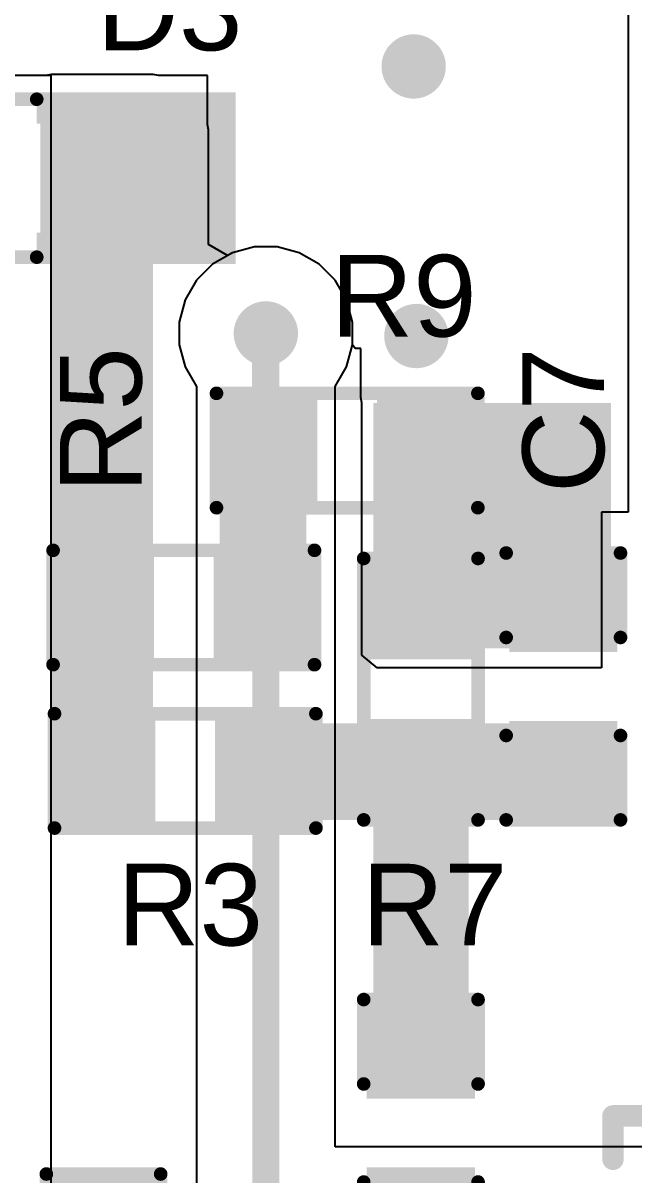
# Model space of a CAD drawing. Header units: inches. Extents: x 0.38 to 9.66, y 2.79 to 4.95.
# Drawn here: x 4.2398 to 4.4642, y 3.8971 to 4.3201 of the extents above; entities that cross this region are included whole.
import ezdxf

# ---------------------------------------------------------------- set-up
doc = ezdxf.new("R2010")
doc.units = ezdxf.units.IN
doc.header["$MEASUREMENT"] = 0
for name, color, linetype in [('Bottom Layer', 5, 'Continuous'), ('Top Layer', 1, 'Continuous'), ('Top Overlay', 2, 'Continuous'), ('Top Paste', 8, 'Continuous'), ('Top Solder', 216, 'Continuous'), ('Via Holes', 16, 'Continuous')]:
    doc.layers.add(name, color=color, linetype=linetype)
doc.styles.add('Arial', font='', dxfattribs={"height": 0.2})
doc.styles.get('Arial').set_extended_font_data('Arial')

# ---------------------------------------------------------------- blocks, each defined once
blk = doc.blocks.new('QFN_32_L5_0_W5_0_P0_50_BL_EP3_8_3')
at = {"layer": 'Top Overlay', "const_width": 0.007874}
for points in [[(0.090347, 0.106303), (0.106297, 0.106303)], [(0.106297, 0.106303), (0.106297, 0.090353)]]:
    blk.add_lwpolyline(points, dxfattribs=at)
at = {"layer": 'Top Overlay', "const_width": 0.003937}
for points in [[(0.088378, 0.106303, 1), (0.092315, 0.106303, 1)], [(0.104329, 0.106303, 1), (0.108266, 0.106303, 1)], [(0.104329, 0.106303, 1), (0.108266, 0.106303, 1)]]:
    blk.add_lwpolyline(points, format="xyb", close=True, dxfattribs=at)
blk = doc.blocks.new('R___0603_22')
at = {"layer": 'Top Layer'}
for points in [[(-0.015, 0.0175), (-0.015, -0.0175), (-0.045, -0.0175), (-0.045, 0.0175)], [(0.045, 0.0175), (0.045, -0.0175), (0.015, -0.0175), (0.015, 0.0175)]]:
    blk.add_hatch(color=1, dxfattribs=at).paths.add_polyline_path(points)
at = {"layer": 'Top Paste'}
for points in [[(-0.015, 0.0175), (-0.015, -0.0175), (-0.045, -0.0175), (-0.045, 0.0175)], [(0.045, 0.0175), (0.045, -0.0175), (0.015, -0.0175), (0.015, 0.0175)]]:
    blk.add_hatch(color=8, dxfattribs=at).paths.add_polyline_path(points)
at = {"layer": 'Top Solder'}
for points in [[(-0.011, 0.0215), (-0.011, -0.0215), (-0.049, -0.0215), (-0.049, 0.0215)], [(0.049, 0.0215), (0.049, -0.0215), (0.011, -0.0215), (0.011, 0.0215)]]:
    blk.add_hatch(color=216, dxfattribs=at).paths.add_polyline_path(points)
at = {"layer": 'Top Overlay', "const_width": 0.005}
for points in [[(-0.048, 0.021), (-0.048, -0.021)], [(0.048, 0.021), (-0.048, 0.021)], [(0.048, 0.021), (0.048, -0.021)], [(0.048, -0.021), (-0.048, -0.021)]]:
    blk.add_lwpolyline(points, dxfattribs=at)
at = {"layer": 'Top Overlay', "const_width": 0.0025}
for points in [[(-0.04925, 0.021, 1), (-0.04675, 0.021, 1)], [(-0.04925, 0.021, 1), (-0.04675, 0.021, 1)], [(0.04675, 0.021, 1), (0.04925, 0.021, 1)], [(0.04675, 0.021, 1), (0.04925, 0.021, 1)], [(-0.04925, -0.021, 1), (-0.04675, -0.021, 1)], [(-0.04925, -0.021, 1), (-0.04675, -0.021, 1)], [(0.04675, -0.021, 1), (0.04925, -0.021, 1)], [(0.04675, -0.021, 1), (0.04925, -0.021, 1)]]:
    blk.add_lwpolyline(points, format="xyb", close=True, dxfattribs=at)
blk = doc.blocks.new('R___0603_24')
at = {"layer": 'Top Layer'}
for points in [[(-0.015, 0.0175), (-0.015, -0.0175), (-0.045, -0.0175), (-0.045, 0.0175)], [(0.045, 0.0175), (0.045, -0.0175), (0.015, -0.0175), (0.015, 0.0175)]]:
    blk.add_hatch(color=1, dxfattribs=at).paths.add_polyline_path(points)
at = {"layer": 'Top Paste'}
for points in [[(-0.015, 0.0175), (-0.015, -0.0175), (-0.045, -0.0175), (-0.045, 0.0175)], [(0.045, 0.0175), (0.045, -0.0175), (0.015, -0.0175), (0.015, 0.0175)]]:
    blk.add_hatch(color=8, dxfattribs=at).paths.add_polyline_path(points)
at = {"layer": 'Top Solder'}
for points in [[(-0.011, 0.0215), (-0.011, -0.0215), (-0.049, -0.0215), (-0.049, 0.0215)], [(0.049, 0.0215), (0.049, -0.0215), (0.011, -0.0215), (0.011, 0.0215)]]:
    blk.add_hatch(color=216, dxfattribs=at).paths.add_polyline_path(points)
at = {"layer": 'Top Overlay', "const_width": 0.005}
for points in [[(-0.048, -0.021), (-0.048, 0.021)], [(0.048, 0.021), (-0.048, 0.021)], [(0.048, -0.021), (0.048, 0.021)], [(0.048, -0.021), (-0.048, -0.021)]]:
    blk.add_lwpolyline(points, dxfattribs=at)
at = {"layer": 'Top Overlay', "const_width": 0.0025}
for points in [[(-0.04925, 0.021, 1), (-0.04675, 0.021, 1)], [(-0.04925, 0.021, 1), (-0.04675, 0.021, 1)], [(0.04675, 0.021, 1), (0.04925, 0.021, 1)], [(0.04675, 0.021, 1), (0.04925, 0.021, 1)], [(-0.04925, -0.021, 1), (-0.04675, -0.021, 1)], [(-0.04925, -0.021, 1), (-0.04675, -0.021, 1)], [(0.04675, -0.021, 1), (0.04925, -0.021, 1)], [(0.04675, -0.021, 1), (0.04925, -0.021, 1)]]:
    blk.add_lwpolyline(points, format="xyb", close=True, dxfattribs=at)
blk = doc.blocks.new('R___0603_26')
at = {"layer": 'Top Layer'}
for points in [[(-0.015, 0.0175), (-0.015, -0.0175), (-0.045, -0.0175), (-0.045, 0.0175)], [(0.045, 0.0175), (0.045, -0.0175), (0.015, -0.0175), (0.015, 0.0175)]]:
    blk.add_hatch(color=1, dxfattribs=at).paths.add_polyline_path(points)
at = {"layer": 'Top Paste'}
for points in [[(-0.015, 0.0175), (-0.015, -0.0175), (-0.045, -0.0175), (-0.045, 0.0175)], [(0.045, 0.0175), (0.045, -0.0175), (0.015, -0.0175), (0.015, 0.0175)]]:
    blk.add_hatch(color=8, dxfattribs=at).paths.add_polyline_path(points)
at = {"layer": 'Top Solder'}
for points in [[(-0.011, 0.0215), (-0.011, -0.0215), (-0.049, -0.0215), (-0.049, 0.0215)], [(0.049, 0.0215), (0.049, -0.0215), (0.011, -0.0215), (0.011, 0.0215)]]:
    blk.add_hatch(color=216, dxfattribs=at).paths.add_polyline_path(points)
at = {"layer": 'Top Overlay', "const_width": 0.005}
for points in [[(-0.048, 0.021), (-0.048, -0.021)], [(0.048, 0.021), (-0.048, 0.021)], [(0.048, 0.021), (0.048, -0.021)], [(0.048, -0.021), (-0.048, -0.021)]]:
    blk.add_lwpolyline(points, dxfattribs=at)
at = {"layer": 'Top Overlay', "const_width": 0.0025}
for points in [[(-0.04925, 0.021, 1), (-0.04675, 0.021, 1)], [(-0.04925, 0.021, 1), (-0.04675, 0.021, 1)], [(0.04675, 0.021, 1), (0.04925, 0.021, 1)], [(0.04675, 0.021, 1), (0.04925, 0.021, 1)], [(-0.04925, -0.021, 1), (-0.04675, -0.021, 1)], [(-0.04925, -0.021, 1), (-0.04675, -0.021, 1)], [(0.04675, -0.021, 1), (0.04925, -0.021, 1)], [(0.04675, -0.021, 1), (0.04925, -0.021, 1)]]:
    blk.add_lwpolyline(points, format="xyb", close=True, dxfattribs=at)
blk = doc.blocks.new('R___0603_28')
at = {"layer": 'Top Layer'}
for points in [[(-0.015, 0.0175), (-0.015, -0.0175), (-0.045, -0.0175), (-0.045, 0.0175)], [(0.045, 0.0175), (0.045, -0.0175), (0.015, -0.0175), (0.015, 0.0175)]]:
    blk.add_hatch(color=1, dxfattribs=at).paths.add_polyline_path(points)
at = {"layer": 'Top Paste'}
for points in [[(-0.015, 0.0175), (-0.015, -0.0175), (-0.045, -0.0175), (-0.045, 0.0175)], [(0.045, 0.0175), (0.045, -0.0175), (0.015, -0.0175), (0.015, 0.0175)]]:
    blk.add_hatch(color=8, dxfattribs=at).paths.add_polyline_path(points)
at = {"layer": 'Top Solder'}
for points in [[(-0.011, 0.0215), (-0.011, -0.0215), (-0.049, -0.0215), (-0.049, 0.0215)], [(0.049, 0.0215), (0.049, -0.0215), (0.011, -0.0215), (0.011, 0.0215)]]:
    blk.add_hatch(color=216, dxfattribs=at).paths.add_polyline_path(points)
at = {"layer": 'Top Overlay', "const_width": 0.005}
for points in [[(-0.048, 0.021), (-0.048, -0.021)], [(0.048, 0.021), (-0.048, 0.021)], [(0.048, 0.021), (0.048, -0.021)], [(0.048, -0.021), (-0.048, -0.021)]]:
    blk.add_lwpolyline(points, dxfattribs=at)
at = {"layer": 'Top Overlay', "const_width": 0.0025}
for points in [[(-0.04925, 0.021, 1), (-0.04675, 0.021, 1)], [(-0.04925, 0.021, 1), (-0.04675, 0.021, 1)], [(0.04675, 0.021, 1), (0.04925, 0.021, 1)], [(0.04675, 0.021, 1), (0.04925, 0.021, 1)], [(-0.04925, -0.021, 1), (-0.04675, -0.021, 1)], [(-0.04925, -0.021, 1), (-0.04675, -0.021, 1)], [(0.04675, -0.021, 1), (0.04925, -0.021, 1)], [(0.04675, -0.021, 1), (0.04925, -0.021, 1)]]:
    blk.add_lwpolyline(points, format="xyb", close=True, dxfattribs=at)
blk = doc.blocks.new('SOD_123_37')
at = {"layer": 'Top Layer'}
for points in [[(-0.04331, 0.01772), (-0.04331, -0.01772), (-0.08071, -0.01772), (-0.08071, 0.01772)], [(0.08071, 0.01772), (0.08071, -0.01772), (0.04331, -0.01772), (0.04331, 0.01772)]]:
    blk.add_hatch(color=1, dxfattribs=at).paths.add_polyline_path(points)
at = {"layer": 'Top Overlay'}
for points in [[(0.038, 0.02), (0.111, 0.02), (0.111, 0.0315), (0.038, 0.0315)], [(0.08346, -0.031), (0.111, -0.031), (0.111, 0.031), (0.08346, 0.031)], [(0.038, -0.0315), (0.111, -0.0315), (0.111, -0.02), (0.038, -0.02)]]:
    blk.add_hatch(color=2, dxfattribs=at).paths.add_polyline_path(points)
at = {"layer": 'Top Paste'}
for points in [[(-0.04331, 0.01772), (-0.04331, -0.01772), (-0.08071, -0.01772), (-0.08071, 0.01772)], [(0.08071, 0.01772), (0.08071, -0.01772), (0.04331, -0.01772), (0.04331, 0.01772)]]:
    blk.add_hatch(color=8, dxfattribs=at).paths.add_polyline_path(points)
at = {"layer": 'Top Solder'}
for points in [[(-0.03931, 0.02172), (-0.03931, -0.02172), (-0.08471, -0.02172), (-0.08471, 0.02172)], [(0.08471, 0.02172), (0.08471, -0.02172), (0.03931, -0.02172), (0.03931, 0.02172)]]:
    blk.add_hatch(color=216, dxfattribs=at).paths.add_polyline_path(points)
at = {"layer": 'Top Overlay', "const_width": 0.005}
for points in [[(-0.054, 0.023), (-0.054, 0.029)], [(-0.054, 0.029), (0.038, 0.029)], [(-0.054, -0.029), (-0.054, -0.023)], [(-0.054, -0.029), (0.038, -0.029)]]:
    blk.add_lwpolyline(points, dxfattribs=at)
at = {"layer": 'Top Overlay', "const_width": 0.0025}
for points in [[(-0.05525, 0.029, 1), (-0.05275, 0.029, 1)], [(-0.05525, 0.029, 1), (-0.05275, 0.029, 1)], [(0.03675, 0.029, 1), (0.03925, 0.029, 1)], [(-0.05525, 0.023, 1), (-0.05275, 0.023, 1)], [(-0.05525, -0.023, 1), (-0.05275, -0.023, 1)], [(-0.05525, -0.029, 1), (-0.05275, -0.029, 1)], [(-0.05525, -0.029, 1), (-0.05275, -0.029, 1)], [(0.03675, -0.029, 1), (0.03925, -0.029, 1)]]:
    blk.add_lwpolyline(points, format="xyb", close=True, dxfattribs=at)
blk = doc.blocks.new('C___0603_52')
at = {"layer": 'Top Layer'}
for points in [[(-0.015, 0.0175), (-0.015, -0.0175), (-0.045, -0.0175), (-0.045, 0.0175)], [(0.045, 0.0175), (0.045, -0.0175), (0.015, -0.0175), (0.015, 0.0175)]]:
    blk.add_hatch(color=1, dxfattribs=at).paths.add_polyline_path(points)
at = {"layer": 'Top Paste'}
for points in [[(-0.015, 0.0175), (-0.015, -0.0175), (-0.045, -0.0175), (-0.045, 0.0175)], [(0.045, 0.0175), (0.045, -0.0175), (0.015, -0.0175), (0.015, 0.0175)]]:
    blk.add_hatch(color=8, dxfattribs=at).paths.add_polyline_path(points)
at = {"layer": 'Top Solder'}
for points in [[(-0.01264, 0.01986), (-0.01264, -0.01986), (-0.04736, -0.01986), (-0.04736, 0.01986)], [(0.04736, 0.01986), (0.04736, -0.01986), (0.01264, -0.01986), (0.01264, 0.01986)]]:
    blk.add_hatch(color=216, dxfattribs=at).paths.add_polyline_path(points)
at = {"layer": 'Top Overlay', "const_width": 0.005}
for points in [[(-0.018, 0.021), (-0.049, 0.021)], [(-0.049, -0.021), (-0.049, 0.021)], [(0.049, 0.021), (0.018, 0.021)], [(0.049, -0.021), (0.049, 0.021)], [(-0.018, -0.021), (-0.049, -0.021)], [(0.049, -0.021), (0.018, -0.021)]]:
    blk.add_lwpolyline(points, dxfattribs=at)
at = {"layer": 'Top Overlay', "const_width": 0.0025}
for points in [[(-0.05025, 0.021, 1), (-0.04775, 0.021, 1)], [(-0.05025, 0.021, 1), (-0.04775, 0.021, 1)], [(-0.01925, 0.021, 1), (-0.01675, 0.021, 1)], [(0.01675, 0.021, 1), (0.01925, 0.021, 1)], [(0.04775, 0.021, 1), (0.05025, 0.021, 1)], [(0.04775, 0.021, 1), (0.05025, 0.021, 1)], [(-0.05025, -0.021, 1), (-0.04775, -0.021, 1)], [(-0.05025, -0.021, 1), (-0.04775, -0.021, 1)], [(-0.01925, -0.021, 1), (-0.01675, -0.021, 1)], [(0.01675, -0.021, 1), (0.01925, -0.021, 1)], [(0.04775, -0.021, 1), (0.05025, -0.021, 1)], [(0.04775, -0.021, 1), (0.05025, -0.021, 1)]]:
    blk.add_lwpolyline(points, format="xyb", close=True, dxfattribs=at)
blk = doc.blocks.new('C___0603_56')
at = {"layer": 'Top Layer'}
for points in [[(-0.015, 0.0175), (-0.015, -0.0175), (-0.045, -0.0175), (-0.045, 0.0175)], [(0.045, 0.0175), (0.045, -0.0175), (0.015, -0.0175), (0.015, 0.0175)]]:
    blk.add_hatch(color=1, dxfattribs=at).paths.add_polyline_path(points)
at = {"layer": 'Top Paste'}
for points in [[(-0.015, 0.0175), (-0.015, -0.0175), (-0.045, -0.0175), (-0.045, 0.0175)], [(0.045, 0.0175), (0.045, -0.0175), (0.015, -0.0175), (0.015, 0.0175)]]:
    blk.add_hatch(color=8, dxfattribs=at).paths.add_polyline_path(points)
at = {"layer": 'Top Solder'}
for points in [[(-0.01264, 0.01986), (-0.01264, -0.01986), (-0.04736, -0.01986), (-0.04736, 0.01986)], [(0.04736, 0.01986), (0.04736, -0.01986), (0.01264, -0.01986), (0.01264, 0.01986)]]:
    blk.add_hatch(color=216, dxfattribs=at).paths.add_polyline_path(points)
at = {"layer": 'Top Overlay', "const_width": 0.005}
for points in [[(-0.018, 0.021), (-0.049, 0.021)], [(-0.049, -0.021), (-0.049, 0.021)], [(0.049, 0.021), (0.018, 0.021)], [(0.049, -0.021), (0.049, 0.021)], [(-0.018, -0.021), (-0.049, -0.021)], [(0.049, -0.021), (0.018, -0.021)]]:
    blk.add_lwpolyline(points, dxfattribs=at)
at = {"layer": 'Top Overlay', "const_width": 0.0025}
for points in [[(-0.05025, 0.021, 1), (-0.04775, 0.021, 1)], [(-0.05025, 0.021, 1), (-0.04775, 0.021, 1)], [(-0.01925, 0.021, 1), (-0.01675, 0.021, 1)], [(0.01675, 0.021, 1), (0.01925, 0.021, 1)], [(0.04775, 0.021, 1), (0.05025, 0.021, 1)], [(0.04775, 0.021, 1), (0.05025, 0.021, 1)], [(-0.05025, -0.021, 1), (-0.04775, -0.021, 1)], [(-0.05025, -0.021, 1), (-0.04775, -0.021, 1)], [(-0.01925, -0.021, 1), (-0.01675, -0.021, 1)], [(0.01675, -0.021, 1), (0.01925, -0.021, 1)], [(0.04775, -0.021, 1), (0.05025, -0.021, 1)], [(0.04775, -0.021, 1), (0.05025, -0.021, 1)]]:
    blk.add_lwpolyline(points, format="xyb", close=True, dxfattribs=at)
blk = doc.blocks.new('C___0603_58')
at = {"layer": 'Top Layer'}
for points in [[(-0.015, 0.0175), (-0.015, -0.0175), (-0.045, -0.0175), (-0.045, 0.0175)], [(0.045, 0.0175), (0.045, -0.0175), (0.015, -0.0175), (0.015, 0.0175)]]:
    blk.add_hatch(color=1, dxfattribs=at).paths.add_polyline_path(points)
at = {"layer": 'Top Paste'}
for points in [[(-0.015, 0.0175), (-0.015, -0.0175), (-0.045, -0.0175), (-0.045, 0.0175)], [(0.045, 0.0175), (0.045, -0.0175), (0.015, -0.0175), (0.015, 0.0175)]]:
    blk.add_hatch(color=8, dxfattribs=at).paths.add_polyline_path(points)
at = {"layer": 'Top Solder'}
for points in [[(-0.01264, 0.01986), (-0.01264, -0.01986), (-0.04736, -0.01986), (-0.04736, 0.01986)], [(0.04736, 0.01986), (0.04736, -0.01986), (0.01264, -0.01986), (0.01264, 0.01986)]]:
    blk.add_hatch(color=216, dxfattribs=at).paths.add_polyline_path(points)
at = {"layer": 'Top Overlay', "const_width": 0.005}
for points in [[(-0.018, 0.021), (-0.049, 0.021)], [(-0.049, -0.021), (-0.049, 0.021)], [(0.049, 0.021), (0.018, 0.021)], [(0.049, -0.021), (0.049, 0.021)], [(-0.018, -0.021), (-0.049, -0.021)], [(0.049, -0.021), (0.018, -0.021)]]:
    blk.add_lwpolyline(points, dxfattribs=at)
at = {"layer": 'Top Overlay', "const_width": 0.0025}
for points in [[(-0.05025, 0.021, 1), (-0.04775, 0.021, 1)], [(-0.05025, 0.021, 1), (-0.04775, 0.021, 1)], [(-0.01925, 0.021, 1), (-0.01675, 0.021, 1)], [(0.01675, 0.021, 1), (0.01925, 0.021, 1)], [(0.04775, 0.021, 1), (0.05025, 0.021, 1)], [(0.04775, 0.021, 1), (0.05025, 0.021, 1)], [(-0.05025, -0.021, 1), (-0.04775, -0.021, 1)], [(-0.05025, -0.021, 1), (-0.04775, -0.021, 1)], [(-0.01925, -0.021, 1), (-0.01675, -0.021, 1)], [(0.01675, -0.021, 1), (0.01925, -0.021, 1)], [(0.04775, -0.021, 1), (0.05025, -0.021, 1)], [(0.04775, -0.021, 1), (0.05025, -0.021, 1)]]:
    blk.add_lwpolyline(points, format="xyb", close=True, dxfattribs=at)

msp = doc.modelspace()

# ---------------------------------------------------------------- hatches: boundary and pattern name
at = {"layer": 'Bottom Layer'}
h = msp.add_hatch(color=5, dxfattribs=at)
edge = h.paths.add_edge_path()
edge.add_arc((4.38329, 4.30418), 0.01181, 0, 360)
h = msp.add_hatch(color=5, dxfattribs=at)
edge = h.paths.add_edge_path()
edge.add_arc((4.329, 4.20615), 0.01181, 0, 360)
h = msp.add_hatch(color=5, dxfattribs=at)
edge = h.paths.add_edge_path()
edge.add_arc((4.38429, 4.20518), 0.01181, 0, 360)
at = {"layer": 'Top Layer'}
h = msp.add_hatch(color=1, dxfattribs=at)
edge = h.paths.add_edge_path()
edge.add_arc((4.38329, 4.30418), 0.01181, 0, 360)
for points in [[(4.25017, 4.028), (4.28757, 4.028), (4.28757, 4.28087), (4.25017, 4.28087)], [(4.312, 4.088), (4.34387, 4.088), (4.34387, 4.18065), (4.312, 4.18065)], [(4.36844, 4.0905), (4.45576, 4.0905), (4.45576, 4.18065), (4.36844, 4.18065)], [(4.31438, 4.0275), (4.45576, 4.0275), (4.45576, 4.063), (4.31438, 4.063)], [(4.36844, 3.92752), (4.40344, 3.92752), (4.40344, 4.0455), (4.36844, 4.0455)]]:
    msp.add_hatch(color=1, dxfattribs=at).paths.add_polyline_path(points)
h = msp.add_hatch(color=1, dxfattribs=at)
edge = h.paths.add_edge_path()
edge.add_arc((4.329, 4.20615), 0.01181, 0, 360)
h = msp.add_hatch(color=1, dxfattribs=at)
edge = h.paths.add_edge_path()
edge.add_arc((4.38429, 4.20518), 0.01181, 0, 360)
at = {"layer": 'Via Holes'}
h = msp.add_hatch(color=7, dxfattribs=at)
edge = h.paths.add_edge_path()
edge.add_arc((4.38329, 4.30418), 0.00591, 0, 360)
h = msp.add_hatch(color=7, dxfattribs=at)
edge = h.paths.add_edge_path()
edge.add_arc((4.329, 4.20615), 0.00591, 0, 360)
h = msp.add_hatch(color=7, dxfattribs=at)
edge = h.paths.add_edge_path()
edge.add_arc((4.38429, 4.20518), 0.00591, 0, 360)

# ---------------------------------------------------------------- linework, layer by layer
at = {"layer": 'Bottom Layer'}
for p, q in [((4.31672, 4.23579), (4.30947, 4.2316)), ((4.32481, 4.23796), (4.31672, 4.23579)), ((4.33319, 4.23796), (4.32481, 4.23796)), ((4.34128, 4.23579), (4.33319, 4.23796)), ((4.34853, 4.2316), (4.34128, 4.23579)), ((4.30947, 4.2316), (4.30354, 4.22568)), ((4.35446, 4.22568), (4.34853, 4.2316)), ((4.30354, 4.22568), (4.29936, 4.21843)), ((4.35864, 4.21843), (4.35446, 4.22568)), ((4.29936, 4.21843), (4.29719, 4.21034)), ((4.36081, 4.21034), (4.35864, 4.21843)), ((4.29719, 4.21034), (4.29719, 4.20196)), ((4.36081, 4.20196), (4.36081, 4.21034)), ((4.29719, 4.20196), (4.29936, 4.19387)), ((4.35864, 4.19387), (4.36081, 4.20196)), ((4.29936, 4.19387), (4.30351, 4.18668)), ((4.35449, 4.18668), (4.35864, 4.19387)), ((4.30351, 4.18668), (4.30351, 3.64276)), ((4.35449, 3.90743), (4.35449, 4.18668)), ((4.68814, 3.90743), (4.35449, 3.90743))]:
    msp.add_line(p, q, dxfattribs=at)
at = {"layer": 'Bottom Layer', "const_width": 0.01}
msp.add_lwpolyline([(4.329, 3.64276), (4.329, 4.20615)], dxfattribs=at)
at = {"layer": 'Bottom Layer', "const_width": 0.005}
msp.add_lwpolyline([(4.3265, 4.20615, 1), (4.3315, 4.20615, 1)], format="xyb", close=True, dxfattribs=at)
at = {"layer": 'Top Layer'}
for p, q in [((4.46208, 4.50518), (4.46208, 4.1405)), ((4.25017, 4.30087), (4.04437, 4.30087)), ((4.2482, 4.30087), (4.20883, 4.30087)), ((4.25017, 4.30126), (4.2482, 4.30087)), ((4.28757, 4.30126), (4.25017, 4.30126)), ((4.25017, 3.67176), (4.25017, 4.30087)), ((4.28954, 4.30087), (4.28757, 4.30126)), ((4.30757, 4.30087), (4.28954, 4.30087)), ((4.30757, 4.28284), (4.30757, 4.30087)), ((4.30796, 4.28087), (4.30757, 4.28284)), ((4.30796, 4.23882), (4.30796, 4.28087)), ((4.31496, 4.23478), (4.30796, 4.23882)), ((4.31672, 4.23579), (4.31496, 4.23478)), ((4.32481, 4.23796), (4.31672, 4.23579)), ((4.33319, 4.23796), (4.32481, 4.23796)), ((4.34128, 4.23579), (4.33319, 4.23796)), ((4.34853, 4.2316), (4.34128, 4.23579)), ((4.35446, 4.22568), (4.34853, 4.2316)), ((4.35864, 4.21843), (4.35446, 4.22568)), ((4.36081, 4.21034), (4.35864, 4.21843)), ((4.36081, 4.20196), (4.36081, 4.21034)), ((4.36182, 4.20065), (4.36081, 4.20196)), ((4.36387, 4.20065), (4.36182, 4.20065)), ((4.36387, 4.18262), (4.36387, 4.20065)), ((4.36426, 4.18065), (4.36387, 4.18262)), ((4.36426, 4.088), (4.36426, 4.18065)), ((4.46208, 4.1405), (4.45232, 4.1405)), ((4.45232, 4.1405), (4.45232, 4.0834)), ((4.36988, 4.0834), (4.36426, 4.088)), ((4.45232, 4.0834), (4.36988, 4.0834))]:
    msp.add_line(p, q, dxfattribs=at)
at = {"layer": 'Top Layer', "const_width": 0.01}
for points in [[(4.32887, 4.16315), (4.32887, 4.20615)], [(4.32887, 4.20615), (4.329, 4.20615)]]:
    msp.add_lwpolyline(points, dxfattribs=at)
at = {"layer": 'Top Layer', "const_width": 0.005}
for points in [[(4.32637, 4.20615, 1), (4.33137, 4.20615, 1)], [(4.32637, 4.20615, 1), (4.33137, 4.20615, 1)], [(4.3265, 4.20615, 1), (4.3315, 4.20615, 1)], [(4.32637, 4.16315, 1), (4.33137, 4.16315, 1)]]:
    msp.add_lwpolyline(points, format="xyb", close=True, dxfattribs=at)

# ---------------------------------------------------------------- block references
msp.add_blockref('SOD_123_37', (4.20686, 4.26315))
for name, p, rotation in [('R___0603_22', (4.35887, 4.16315), 180), ('R___0603_26', (4.29887, 4.1055), 180), ('R___0603_24', (4.38594, 4.0755), 270), ('C___0603_56', (4.43826, 4.0765), 270), ('R___0603_28', (4.29938, 4.0455), 180), ('C___0603_58', (4.38594, 3.91252), 270), ('QFN_32_L5_0_W5_0_P0_50_BL_EP3_8_3', (4.5628, 3.81252), 90), ('C___0603_52', (4.26938, 3.84845), 270)]:
    msp.add_blockref(name, p, dxfattribs=dict(rotation=rotation))

# ---------------------------------------------------------------- texts
at = {"layer": 'Top Overlay', "style": 'Arial'}
for s, p in [('D3', (4.26685, 4.31011)), ('R9', (4.35285, 4.205)), ('R3', (4.27439, 3.98139)), ('R7', (4.36417, 3.98139))]:
    msp.add_text(s, height=0.03, dxfattribs=at).set_placement(p)
for s, p in [('R5', (4.28336, 4.14753)), ('C7', (4.45325, 4.14753))]:
    msp.add_text(s, height=0.03, rotation=90, dxfattribs=at).set_placement(p)

doc.saveas('drawing.dxf')
